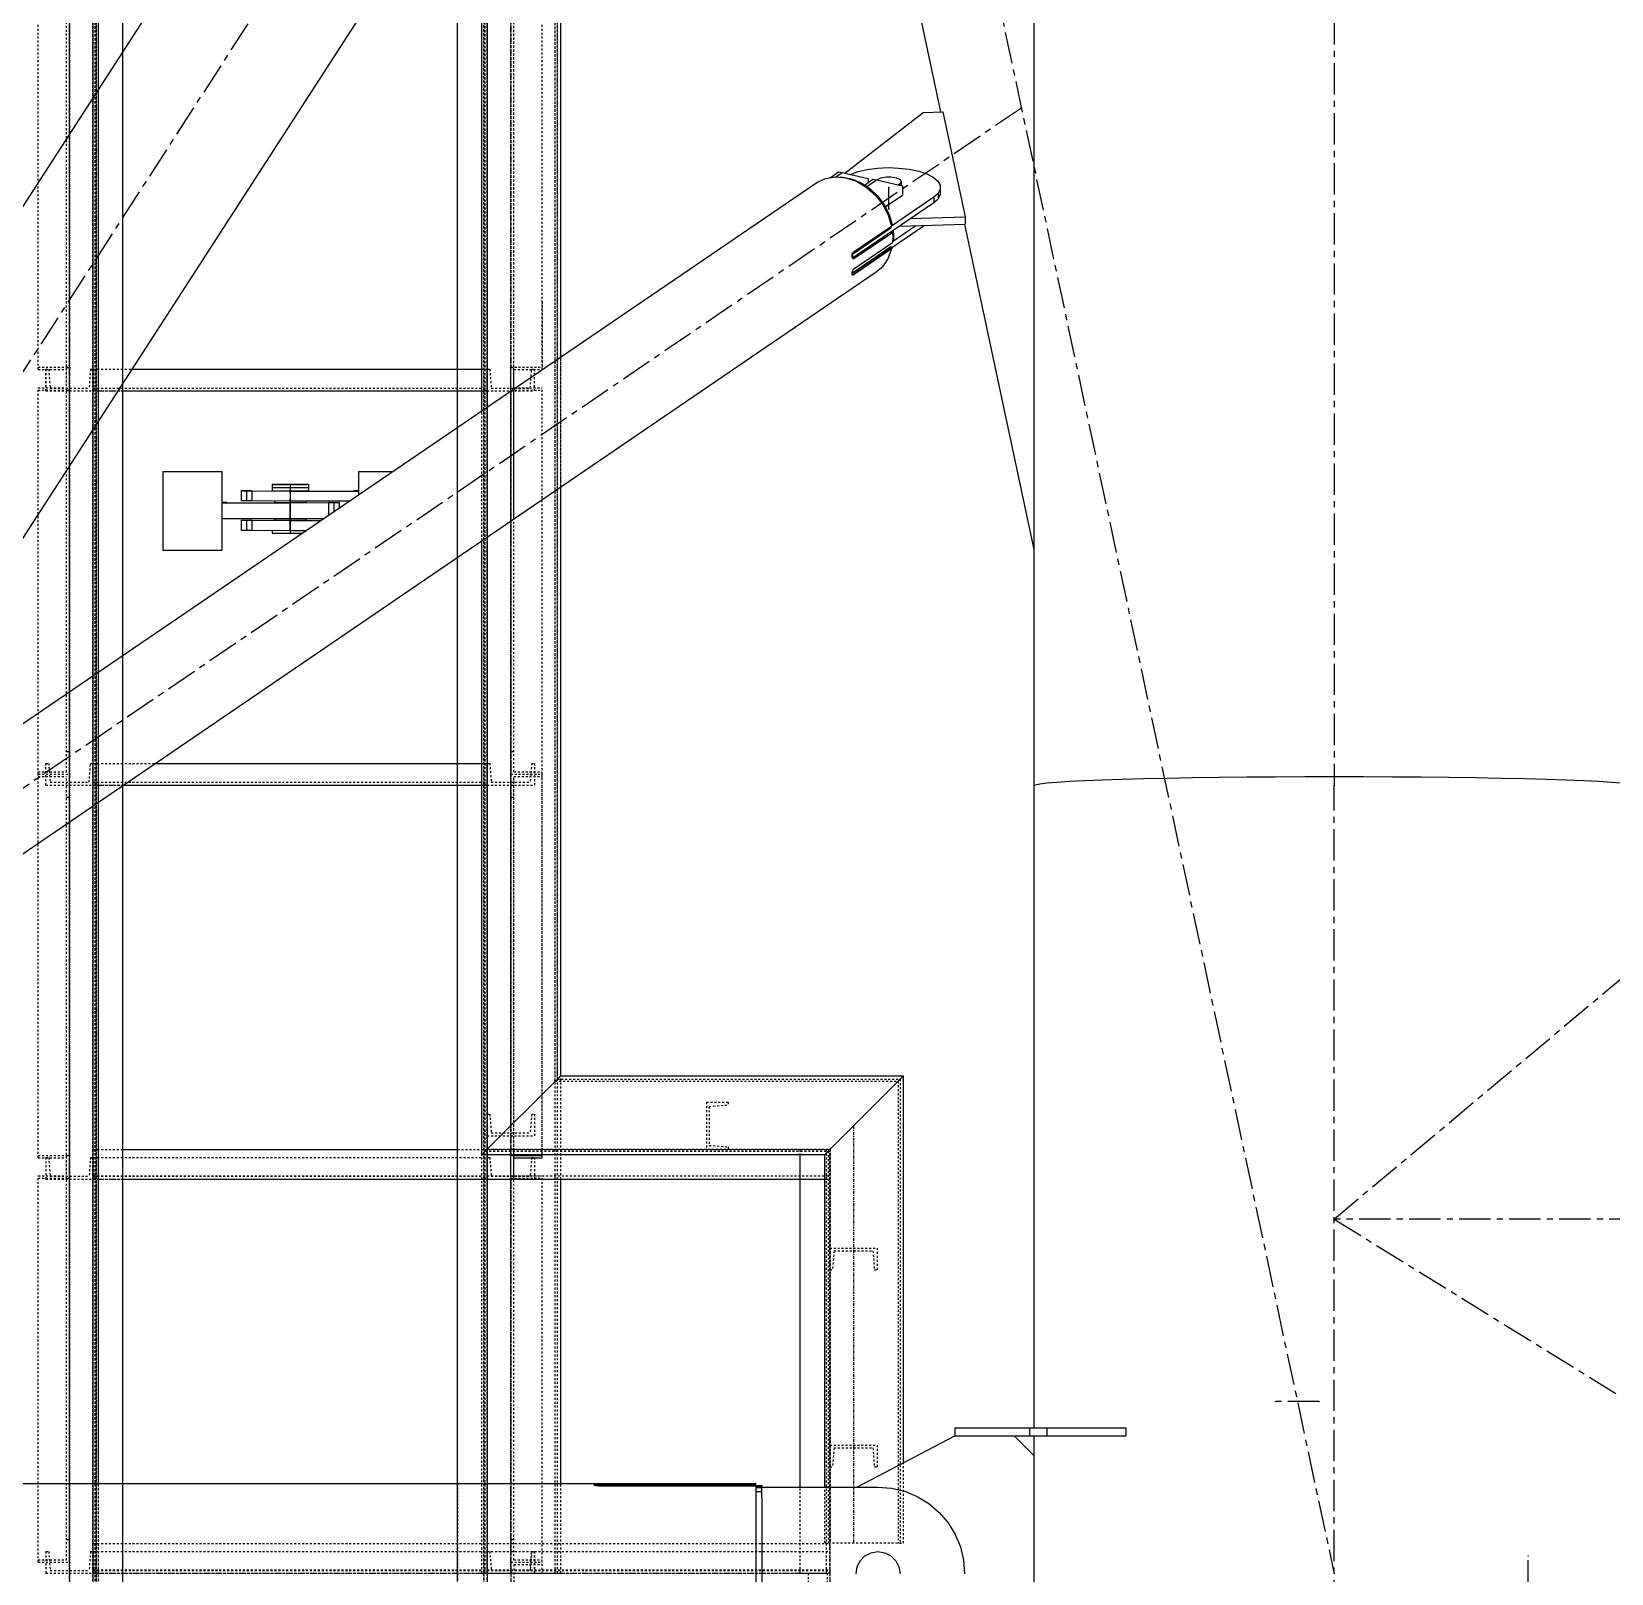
# Model space of a CAD drawing. Header units: millimetres. Extents: x 5143 to 30813, y 232 to 21408.
# Drawn here: x 23099.3 to 23500.4, y 10820.3 to 11211.6 of the extents above; entities that cross this region are included whole.
import ezdxf

# ---------------------------------------------------------------- set-up
doc = ezdxf.new("R2010")
doc.units = ezdxf.units.MM
doc.header["$LTSCALE"] = 0.25
for name, pattern in [('CENTER', [50.8, 31.75, -6.35, 6.35, -6.35]), ('XKITLINE00', [0]), ('XKITLINE02', [4, 2, -2]), ('XKITLINE03', [6, 3, -1, 1, -1])]:
    doc.linetypes.add(name, pattern=pattern)

msp = doc.modelspace()

# ---------------------------------------------------------------- linework, layer by layer
at = {"color": 8, "linetype": 'CENTER'}
for p, q in [((23430, 12689.51), (23430, 11020.27)), ((23430, 11640.27), (22900, 10820.27)), ((23256.41, 11633.65), (23430, 10820.27)), ((23430, 10910.27), (24264.56, 11609.09)), ((23350.61, 11192.24), (22916.23, 10896.35)), ((23316.99, 11166.56), (23316.99, 11172.1)), ((23165, 11085.14), (23165, 11095.14)), ((23430, 10620.27), (23430, 11020.27)), ((24815.89, 10910.27), (23430, 10910.27)), ((23430, 10910.27), (23720.98, 10730.27)), ((23426.15, 10863.95), (23415.2, 10863.95)), ((23479.27, 10815.77), (23479.27, 10824.77))]:
    msp.add_line(p, q, dxfattribs=at)
at = {"color": 1, "linetype": 'XKITLINE03'}
for p, q in [((23109, 11600.44), (23109, 10060.36)), ((23115, 10058.83), (23115, 11600.44)), ((23214.98, 11600.44), (23214.99, 10058.83)), ((23220.98, 10820.42), (23220.98, 11600.44)), ((23109, 10409.49), (23109, 11231.06)), ((23115, 10409.49), (23115, 11231.06)), ((23214.99, 11231.06), (23214.99, 10409.49)), ((23109.01, 11126.43), (23109.01, 11223.17)), ((23109.01, 11126.43), (23109.01, 11223.17)), ((23220.98, 11223.17), (23220.99, 11126.43)), ((23220.98, 11223.17), (23220.98, 11126.43)), ((23109.01, 11023.17), (23109.01, 11120.62)), ((23109.01, 11023.17), (23109.01, 11120.62)), ((23115, 11120.42), (23214.98, 11120.42)), ((23115, 11120.42), (23214.98, 11120.42)), ((23115, 11120.42), (23115, 11120.42)), ((23115, 11120.42), (23115, 11120.42)), ((23214.98, 11120.42), (23214.98, 11120.42)), ((23214.98, 11120.42), (23214.98, 11120.42)), ((23220.98, 11120.62), (23220.98, 11023.17)), ((23220.99, 11120.62), (23220.99, 11023.17)), ((23109.01, 10926.43), (23109.01, 11023.17)), ((23109.01, 10926.43), (23109.01, 11023.17)), ((23220.98, 11023.17), (23220.98, 10926.43)), ((23220.98, 11023.17), (23220.98, 10926.43)), ((23115, 11020.42), (23214.98, 11020.42)), ((23115, 11020.42), (23214.98, 11020.42)), ((23115, 11020.42), (23115, 11020.42)), ((23115, 11020.42), (23115, 11020.42)), ((23214.98, 11020.42), (23214.98, 11020.42)), ((23214.98, 11020.42), (23214.98, 11020.42)), ((23307.99, 10933.92), (23307.98, 10828.06)), ((23214.98, 10931.42), (23214.98, 10931.42)), ((23270.68, 10927.92), (23270.68, 10927.92)), ((23301.98, 10927.92), (23301.98, 10820.42)), ((23109.01, 10823.17), (23109.01, 10920.62)), ((23109.01, 10823.17), (23109.01, 10920.62)), ((23220.98, 10920.62), (23220.98, 10823.17)), ((23115, 10920.42), (23214.98, 10920.42)), ((23115, 10920.42), (23301.98, 10920.42)), ((23115, 10920.42), (23115, 10920.42)), ((23115, 10920.42), (23115, 10920.42)), ((23214.98, 10920.42), (23214.98, 10920.42)), ((23301.98, 10902.92), (23301.98, 10902.92)), ((23301.98, 10852.92), (23301.98, 10852.92)), ((23115, 10820.42), (23301.98, 10820.42)), ((23115, 10820.42), (23301.98, 10820.42)), ((23115, 10820.42), (23115, 10820.42)), ((23115, 10820.42), (23115, 10820.42)), ((23214.98, 10820.42), (23214.98, 10820.42)), ((23214.98, 10820.42), (23214.98, 10820.42)), ((23220.98, 10823.17), (23220.98, 10726.43)), ((23301.98, 10820.42), (23301.98, 10720.42))]:
    msp.add_line(p, q, dxfattribs=at)
at = {"color": 3, "linetype": 'XKITLINE02'}
for p, q in [((23114.92, 10060.36), (23114.92, 11600.44)), ((23115, 10058.83), (23115, 11600.44)), ((23115.45, 10060.36), (23115.45, 11600.44)), ((23115.85, 10058.83), (23115.85, 11600.44)), ((23116.3, 10060.36), (23116.3, 11600.44)), ((23122.5, 10058.83), (23122.5, 11600.44)), ((23207.49, 10058.83), (23207.48, 11600.44)), ((23213.68, 10820.42), (23213.68, 11600.44)), ((23214.14, 10058.83), (23214.13, 11600.44)), ((23214.53, 10820.42), (23214.53, 11600.44)), ((23214.99, 10058.83), (23214.98, 11600.44)), ((23215.07, 10820.42), (23215.07, 11600.44)), ((23232.3, 10820.42), (23232.3, 11600.44)), ((23232.83, 10820.42), (23232.83, 11600.44)), ((23233.68, 10820.42), (23233.68, 11600.44)), ((23114.92, 10409.49), (23114.92, 11231.06)), ((23115, 10409.49), (23115, 11231.06)), ((23115.45, 10409.49), (23115.45, 11231.06)), ((23115.85, 10409.49), (23115.85, 11231.06)), ((23116.3, 10443.53), (23116.3, 11231.06)), ((23122.5, 10433.94), (23122.5, 11231.06)), ((23207.49, 10797.42), (23207.49, 11231.06)), ((23214.14, 11231.06), (23214.14, 10409.49)), ((23214.53, 10927.47), (23214.53, 11231.06)), ((23214.99, 11231.06), (23214.99, 10409.49)), ((23214.99, 10926.62), (23214.99, 11231.06)), ((23215.07, 10928), (23215.07, 11231.06)), ((23232.3, 10945.24), (23232.3, 11231.06)), ((23232.83, 10945.77), (23232.83, 11231.06)), ((23101.01, 11125.85), (23101.01, 11223.17)), ((23101.01, 11125.85), (23101.01, 11223.17)), ((23108.21, 11120.61), (23108.21, 11222.59)), ((23108.21, 11120.61), (23108.21, 11222.59)), ((23109.01, 11120.61), (23109.01, 11223.17)), ((23109.01, 11120.61), (23109.01, 11223.17)), ((23220.99, 11120.61), (23220.98, 11223.17)), ((23220.98, 11120.61), (23220.98, 11223.17)), ((23221.78, 11120.61), (23221.78, 11222.59)), ((23221.78, 11123.52), (23221.78, 11222.59)), ((23228.99, 11125.85), (23228.99, 11223.17)), ((23228.99, 11125.85), (23228.99, 11223.17)), ((23122.5, 11122.46), (23122.5, 11206.61)), ((23116.3, 11112.87), (23116.3, 11197.02)), ((23228.99, 11143.06), (23228.99, 11125.85)), ((23221.78, 11120.61), (23221.78, 11139.95)), ((23101.01, 11126.43), (23109.01, 11126.43)), ((23101.01, 11126.43), (23109.01, 11126.43)), ((23101.01, 11125.85), (23108.21, 11125.85)), ((23101.01, 11125.85), (23108.21, 11125.85)), ((23103, 11125.92), (23103.68, 11125.92)), ((23103, 11125.92), (23103, 11120.42)), ((23103, 11125.92), (23103, 11120.42)), ((23103, 11125.92), (23103.68, 11125.92)), ((23103, 11125.92), (23103, 11120.42)), ((23103, 11120.42), (23103, 11125.92)), ((23103.68, 11125.92), (23104.07, 11121.12)), ((23103.68, 11125.92), (23104.07, 11121.12)), ((23103.68, 11125.92), (23104.07, 11121.12)), ((23103.68, 11125.92), (23104.07, 11121.12)), ((23108.21, 11023.75), (23108.21, 11126.42)), ((23108.21, 11126.42), (23109.01, 11126.42)), ((23108.21, 11023.75), (23108.21, 11126.42)), ((23108.21, 11126.42), (23109.01, 11126.42)), ((23109.01, 11023.17), (23109.01, 11126.42)), ((23109.01, 11023.17), (23109.01, 11126.42)), ((23114.32, 11125.92), (23113.94, 11121.12)), ((23114.32, 11125.92), (23113.94, 11121.12)), ((23114.32, 11125.92), (23113.94, 11121.12)), ((23114.32, 11125.92), (23113.94, 11121.12)), ((23114.32, 11125.92), (23115, 11125.92)), ((23114.32, 11125.92), (23115, 11125.92)), ((23115, 11120.42), (23115, 11125.92)), ((23115, 11125.92), (23214.98, 11125.92)), ((23115, 11120.42), (23115, 11125.92)), ((23115, 11125.92), (23124.74, 11125.92)), ((23115, 11125.92), (23115, 11120.42)), ((23115, 11125.92), (23115, 11120.42)), ((23115, 11125.92), (23115, 11120.42)), ((23115, 11125.92), (23115, 11120.42)), ((23207.49, 11125.92), (23214.98, 11125.92)), ((23214.98, 11120.42), (23214.98, 11125.92)), ((23214.98, 11120.42), (23214.98, 11125.92)), ((23214.98, 11125.92), (23214.98, 11120.42)), ((23214.98, 11125.92), (23215.66, 11125.92)), ((23214.98, 11125.92), (23214.98, 11120.42)), ((23214.98, 11125.92), (23214.98, 11120.42)), ((23214.98, 11125.92), (23215.66, 11125.92)), ((23214.98, 11125.92), (23214.98, 11120.42)), ((23215.66, 11125.92), (23216.05, 11121.12)), ((23215.66, 11125.92), (23216.05, 11121.12)), ((23215.66, 11125.92), (23216.05, 11121.12)), ((23215.66, 11125.92), (23216.05, 11121.12)), ((23220.99, 11126.43), (23228.99, 11126.43)), ((23220.98, 11126.43), (23228.99, 11126.43)), ((23220.98, 11087.74), (23220.98, 11126.42)), ((23220.98, 11126.42), (23221.78, 11126.42)), ((23220.99, 11023.17), (23220.99, 11126.42)), ((23220.99, 11126.42), (23221.78, 11126.42)), ((23221.78, 11120.99), (23221.78, 11126.42)), ((23221.78, 11088.28), (23221.78, 11126.42)), ((23221.78, 11125.85), (23228.99, 11125.85)), ((23221.78, 11125.85), (23228.99, 11125.85)), ((23225.92, 11121.12), (23226.3, 11125.92)), ((23225.92, 11121.12), (23226.3, 11125.92)), ((23225.92, 11121.12), (23226.3, 11125.92)), ((23225.92, 11121.12), (23226.3, 11125.92)), ((23226.3, 11125.92), (23226.98, 11125.92)), ((23226.3, 11125.92), (23226.98, 11125.92)), ((23226.98, 11120.42), (23226.98, 11125.92)), ((23226.98, 11120.42), (23226.98, 11125.92)), ((23226.98, 11120.42), (23226.98, 11125.92)), ((23226.98, 11120.42), (23226.98, 11125.92)), ((23233.68, 11096.08), (23233.68, 11129.1)), ((23101.01, 11023.17), (23101.01, 11121.2)), ((23101.01, 11121.2), (23108.21, 11121.2)), ((23101.01, 11023.17), (23101.01, 11121.2)), ((23101.01, 11121.2), (23108.21, 11121.2)), ((23104.07, 11121.12), (23113.94, 11121.12)), ((23104.07, 11121.12), (23113.94, 11121.12)), ((23115, 11121.12), (23214.98, 11121.12)), ((23115, 11121.12), (23214.98, 11121.12)), ((23216.05, 11121.12), (23225.92, 11121.12)), ((23216.05, 11121.12), (23225.92, 11121.12)), ((23221.78, 11121.2), (23228.99, 11121.2)), ((23221.78, 11121.2), (23228.99, 11121.2)), ((23228.99, 11093.19), (23228.99, 11121.2)), ((23228.99, 11093.19), (23228.99, 11121.2)), ((23101.01, 11120.62), (23109.01, 11120.62)), ((23101.01, 11120.62), (23109.01, 11120.62)), ((23103, 11120.42), (23115, 11120.42)), ((23103, 11120.42), (23115, 11120.42)), ((23108.21, 11120.61), (23109.01, 11120.61)), ((23108.21, 11120.61), (23109.01, 11120.61)), ((23115, 11120.42), (23214.98, 11120.42)), ((23115, 11120.42), (23122.5, 11120.42)), ((23207.49, 11120.42), (23214.98, 11120.42)), ((23214.98, 11120.42), (23226.98, 11120.42)), ((23214.98, 11120.42), (23226.98, 11120.42)), ((23220.98, 11120.62), (23228.99, 11120.62)), ((23220.99, 11120.62), (23228.99, 11120.62)), ((23220.99, 11120.61), (23221.78, 11120.61)), ((23220.98, 11120.61), (23221.78, 11120.61)), ((23220.98, 11023.17), (23220.98, 11120.45)), ((23221.78, 11023.75), (23221.78, 11120.99)), ((23213.68, 11082.46), (23213.68, 11115.48)), ((23207.49, 11078.23), (23207.49, 11111.25)), ((23228.99, 11023.17), (23228.99, 11093.19)), ((23228.99, 11023.17), (23228.99, 11093.19)), ((23220.99, 11087.74), (23220.99, 11023.17)), ((23221.78, 11023.75), (23221.78, 11088.28)), ((23122.5, 11020.35), (23122.5, 11053.37)), ((23116.3, 11016.12), (23116.3, 11049.14)), ((23108.21, 11028.97), (23109.01, 11028.97)), ((23108.21, 11028.97), (23109.01, 11028.97)), ((23220.98, 11028.97), (23221.78, 11028.97)), ((23220.99, 11028.97), (23221.78, 11028.97)), ((23103, 11025.92), (23103.68, 11025.92)), ((23103, 11020.42), (23103, 11025.92)), ((23103, 11020.42), (23103, 11025.92)), ((23103, 11025.92), (23103.68, 11025.92)), ((23103, 11020.42), (23103, 11025.92)), ((23103, 11020.42), (23103, 11025.92)), ((23103.68, 11025.92), (23104.07, 11021.12)), ((23103.68, 11025.92), (23104.07, 11021.12)), ((23103.68, 11025.92), (23104.07, 11021.12)), ((23103.68, 11025.92), (23104.07, 11021.12)), ((23113.94, 11021.12), (23114.32, 11025.92)), ((23113.94, 11021.12), (23114.32, 11025.92)), ((23113.94, 11021.12), (23114.32, 11025.92)), ((23113.94, 11021.12), (23114.32, 11025.92)), ((23114.32, 11025.92), (23115, 11025.92)), ((23114.32, 11025.92), (23115, 11025.92)), ((23115, 11020.42), (23115, 11025.92)), ((23115, 11025.92), (23214.98, 11025.92)), ((23115, 11020.42), (23115, 11025.92)), ((23115, 11025.92), (23130.69, 11025.92)), ((23115, 11020.42), (23115, 11025.92)), ((23115, 11020.42), (23115, 11025.92)), ((23115, 11020.42), (23115, 11025.92)), ((23115, 11020.42), (23115, 11025.92)), ((23207.49, 11025.92), (23214.98, 11025.92)), ((23214.98, 11020.42), (23214.98, 11025.92)), ((23214.98, 11020.42), (23214.98, 11025.92)), ((23214.98, 11025.92), (23214.98, 11020.42)), ((23214.98, 11025.92), (23215.66, 11025.92)), ((23214.98, 11025.92), (23214.98, 11020.42)), ((23214.98, 11025.92), (23214.98, 11020.42)), ((23214.98, 11025.92), (23215.66, 11025.92)), ((23214.98, 11025.92), (23214.98, 11020.42)), ((23215.66, 11025.92), (23216.05, 11021.12)), ((23215.66, 11025.92), (23216.05, 11021.12)), ((23215.66, 11025.92), (23216.05, 11021.12)), ((23215.66, 11025.92), (23216.05, 11021.12)), ((23226.3, 11025.92), (23225.92, 11021.12)), ((23226.3, 11025.92), (23225.92, 11021.12)), ((23226.3, 11025.92), (23225.92, 11021.12)), ((23226.3, 11025.92), (23225.92, 11021.12)), ((23226.3, 11025.92), (23226.98, 11025.92)), ((23226.3, 11025.92), (23226.98, 11025.92)), ((23226.98, 11025.92), (23226.98, 11020.42)), ((23226.98, 11025.92), (23226.98, 11020.42)), ((23226.98, 11025.92), (23226.98, 11020.42)), ((23226.98, 11025.92), (23226.98, 11020.42)), ((23101.01, 11023.75), (23108.21, 11023.75)), ((23101.01, 11023.75), (23108.21, 11023.75)), ((23101.01, 10925.85), (23101.01, 11023.17)), ((23101.01, 11023.17), (23109.01, 11023.17)), ((23101.01, 10925.85), (23101.01, 11023.17)), ((23101.01, 11023.17), (23109.01, 11023.17)), ((23101.01, 11023.17), (23109.01, 11023.17)), ((23101.01, 11023.17), (23109.01, 11023.17)), ((23101.01, 11022.59), (23108.21, 11022.59)), ((23101.01, 11022.59), (23108.21, 11022.59)), ((23104.07, 11021.12), (23113.94, 11021.12)), ((23104.07, 11021.12), (23113.94, 11021.12)), ((23108.21, 10920.61), (23108.21, 11022.59)), ((23108.21, 10920.61), (23108.21, 11022.59)), ((23109.01, 10920.61), (23109.01, 11023.17)), ((23109.01, 10920.61), (23109.01, 11023.17)), ((23115, 11021.12), (23214.98, 11021.12)), ((23115, 11021.12), (23214.98, 11021.12)), ((23216.05, 11021.12), (23225.92, 11021.12)), ((23216.05, 11021.12), (23225.92, 11021.12)), ((23220.98, 10920.61), (23220.98, 11023.17)), ((23220.98, 11023.17), (23228.99, 11023.17)), ((23220.98, 10933.92), (23220.98, 11023.17)), ((23220.98, 11023.17), (23228.99, 11023.17)), ((23220.98, 11023.17), (23228.99, 11023.17)), ((23220.99, 11023.17), (23228.99, 11023.17)), ((23221.78, 11023.75), (23228.99, 11023.75)), ((23221.78, 11023.75), (23228.99, 11023.75)), ((23221.78, 10920.61), (23221.78, 11022.59)), ((23221.78, 11022.59), (23228.99, 11022.59)), ((23221.78, 10925.85), (23221.78, 11022.59)), ((23221.78, 11022.59), (23228.99, 11022.59)), ((23228.99, 10925.85), (23228.99, 11023.17)), ((23228.99, 10926.62), (23228.99, 11023.17)), ((23103, 11020.42), (23115, 11020.42)), ((23103, 11020.42), (23115, 11020.42)), ((23108.21, 11017.35), (23109.01, 11017.35)), ((23108.21, 11017.35), (23109.01, 11017.35)), ((23115, 11020.42), (23214.98, 11020.42)), ((23115, 11020.42), (23122.61, 11020.42)), ((23207.49, 11020.42), (23214.98, 11020.42)), ((23214.98, 11020.42), (23226.98, 11020.42)), ((23214.98, 11020.42), (23226.98, 11020.42)), ((23220.98, 11017.35), (23221.78, 11017.35)), ((23220.98, 11017.35), (23221.78, 11017.35)), ((23232.3, 10945.24), (23319.31, 10945.24)), ((23232.83, 10945.77), (23319.84, 10945.77)), ((23319.31, 10945.24), (23319.3, 10828.06)), ((23319.84, 10945.77), (23319.83, 10828.06)), ((23228.99, 10926.62), (23228.99, 10941.92)), ((23214.98, 10936.92), (23214.98, 10931.42)), ((23214.98, 10936.92), (23215.66, 10936.92)), ((23214.98, 10936.92), (23214.98, 10931.42)), ((23215.66, 10936.92), (23216.05, 10932.12)), ((23215.66, 10936.92), (23216.05, 10932.12)), ((23226.3, 10936.92), (23225.92, 10932.12)), ((23226.3, 10936.92), (23225.92, 10932.12)), ((23226.3, 10936.92), (23226.98, 10936.92)), ((23226.98, 10936.92), (23226.98, 10931.42)), ((23226.98, 10936.92), (23226.98, 10931.42)), ((23270.68, 10939.92), (23276.18, 10939.92)), ((23270.68, 10939.92), (23270.68, 10927.92)), ((23270.68, 10939.92), (23270.68, 10927.92)), ((23271.38, 10938.86), (23276.18, 10939.24)), ((23271.38, 10938.86), (23271.38, 10928.98)), ((23271.38, 10938.86), (23271.38, 10928.98)), ((23276.18, 10939.92), (23276.18, 10939.24)), ((23276.18, 10939.92), (23276.18, 10939.24)), ((23220.98, 10926.43), (23220.98, 10933.92)), ((23221.78, 10925.85), (23221.78, 10934.72)), ((23214.98, 10931.42), (23226.98, 10931.42)), ((23216.05, 10932.12), (23225.92, 10932.12)), ((23271.38, 10928.98), (23276.18, 10928.6)), ((23276.18, 10928.6), (23276.18, 10927.92)), ((23276.18, 10928.6), (23276.18, 10927.92)), ((23101.01, 10926.43), (23109.01, 10926.43)), ((23101.01, 10926.43), (23109.01, 10926.43)), ((23101.01, 10925.85), (23108.21, 10925.85)), ((23101.01, 10925.85), (23108.21, 10925.85)), ((23103, 10925.92), (23103.68, 10925.92)), ((23103, 10925.92), (23103, 10920.42)), ((23103, 10925.92), (23103, 10920.42)), ((23103, 10925.92), (23103.68, 10925.92)), ((23103, 10925.92), (23103, 10920.42)), ((23103, 10925.92), (23103, 10920.42)), ((23103.68, 10925.92), (23104.07, 10921.12)), ((23103.68, 10925.92), (23104.07, 10921.12)), ((23103.68, 10925.92), (23104.07, 10921.12)), ((23103.68, 10925.92), (23104.07, 10921.12)), ((23108.21, 10823.75), (23108.21, 10926.42)), ((23108.21, 10926.42), (23109.01, 10926.42)), ((23108.21, 10823.75), (23108.21, 10926.42)), ((23108.21, 10926.42), (23109.01, 10926.42)), ((23109.01, 10823.17), (23109.01, 10926.42)), ((23109.01, 10823.17), (23109.01, 10926.42)), ((23114.32, 10925.92), (23113.94, 10921.12)), ((23114.32, 10925.92), (23113.94, 10921.12)), ((23114.32, 10925.92), (23113.94, 10921.12)), ((23114.32, 10925.92), (23113.94, 10921.12)), ((23114.32, 10925.92), (23115, 10925.92)), ((23114.32, 10925.92), (23115, 10925.92)), ((23115, 10920.42), (23115, 10927.92)), ((23115, 10927.92), (23122.5, 10927.92)), ((23115, 10920.42), (23115, 10925.92)), ((23115, 10925.92), (23214.98, 10925.92)), ((23115, 10925.92), (23115, 10920.42)), ((23115, 10925.92), (23115, 10920.42)), ((23115, 10925.92), (23115, 10920.42)), ((23115, 10925.92), (23115, 10920.42)), ((23207.49, 10927.92), (23301.98, 10927.92)), ((23214.53, 10927.47), (23301.54, 10927.47)), ((23214.98, 10920.42), (23214.98, 10925.92)), ((23214.98, 10925.92), (23214.98, 10920.42)), ((23214.98, 10925.92), (23215.66, 10925.92)), ((23214.98, 10925.92), (23214.98, 10920.42)), ((23215.07, 10928), (23302.07, 10928)), ((23215.66, 10925.92), (23216.05, 10921.12)), ((23215.66, 10925.92), (23216.05, 10921.12)), ((23220.98, 10926.43), (23228.99, 10926.43)), ((23220.98, 10823.17), (23220.98, 10926.42)), ((23220.98, 10926.42), (23221.78, 10926.42)), ((23221.78, 10823.75), (23221.78, 10926.42)), ((23221.78, 10925.85), (23228.99, 10925.85)), ((23226.3, 10925.92), (23225.92, 10921.12)), ((23226.3, 10925.92), (23225.92, 10921.12)), ((23226.3, 10925.92), (23226.98, 10925.92)), ((23226.98, 10925.92), (23226.98, 10920.42)), ((23226.98, 10925.92), (23226.98, 10920.42)), ((23270.68, 10927.92), (23276.18, 10927.92)), ((23294.48, 10927.92), (23301.98, 10927.92)), ((23294.48, 10820.42), (23294.48, 10927.92)), ((23301.13, 10820.42), (23301.13, 10927.92)), ((23301.54, 10927.47), (23301.53, 10828.07)), ((23301.98, 10920.42), (23301.98, 10927.92)), ((23301.98, 10820.42), (23301.98, 10927.92)), ((23302.07, 10928), (23302.07, 10828.07)), ((23101.01, 10823.17), (23101.01, 10921.2)), ((23101.01, 10921.2), (23108.21, 10921.2)), ((23101.01, 10823.17), (23101.01, 10921.2)), ((23101.01, 10921.2), (23108.21, 10921.2)), ((23101.01, 10920.62), (23109.01, 10920.62)), ((23101.01, 10920.62), (23109.01, 10920.62)), ((23104.07, 10921.12), (23113.94, 10921.12)), ((23104.07, 10921.12), (23113.94, 10921.12)), ((23108.21, 10920.61), (23109.01, 10920.61)), ((23108.21, 10920.61), (23109.01, 10920.61)), ((23115, 10921.27), (23301.98, 10921.27)), ((23115, 10921.12), (23214.98, 10921.12)), ((23216.05, 10921.12), (23225.92, 10921.12)), ((23220.98, 10920.62), (23228.99, 10920.62)), ((23220.98, 10920.61), (23221.78, 10920.61)), ((23221.78, 10921.2), (23228.99, 10921.2)), ((23228.99, 10823.17), (23228.99, 10921.2)), ((23103, 10920.42), (23115, 10920.42)), ((23103, 10920.42), (23115, 10920.42)), ((23115, 10920.42), (23214.98, 10920.42)), ((23115, 10920.42), (23122.5, 10920.42)), ((23207.49, 10920.42), (23214.99, 10920.42)), ((23214.98, 10920.42), (23226.98, 10920.42)), ((23220.98, 10920.42), (23220.98, 10823.17)), ((23300.69, 10920.42), (23301.98, 10920.42)), ((23301.98, 10902.92), (23301.98, 10897.42)), ((23301.98, 10902.92), (23313.98, 10902.92)), ((23301.98, 10902.92), (23301.98, 10897.42)), ((23303.05, 10902.22), (23302.66, 10897.42)), ((23303.05, 10902.22), (23302.66, 10897.42)), ((23303.05, 10902.22), (23312.92, 10902.22)), ((23312.92, 10902.22), (23313.3, 10897.42)), ((23312.92, 10902.22), (23313.3, 10897.42)), ((23313.98, 10902.92), (23313.98, 10897.42)), ((23313.98, 10902.92), (23313.98, 10897.42)), ((23301.98, 10897.42), (23302.66, 10897.42)), ((23313.3, 10897.42), (23313.98, 10897.42)), ((23301.98, 10852.92), (23301.98, 10847.42)), ((23301.98, 10852.92), (23313.98, 10852.92)), ((23301.98, 10852.92), (23301.98, 10847.42)), ((23313.98, 10852.92), (23313.98, 10847.42)), ((23313.98, 10852.92), (23313.98, 10847.42)), ((23303.05, 10852.22), (23302.66, 10847.42)), ((23303.05, 10852.22), (23302.66, 10847.42)), ((23303.05, 10852.22), (23312.92, 10852.22)), ((23312.92, 10852.22), (23313.3, 10847.42)), ((23312.92, 10852.22), (23313.3, 10847.42)), ((23320.68, 10828.06), (23320.69, 10848.45)), ((23301.98, 10847.42), (23302.66, 10847.42)), ((23313.3, 10847.42), (23313.98, 10847.42)), ((23116.3, 10797.42), (23116.3, 10843.12)), ((23122.5, 10797.42), (23122.5, 10843.12)), ((23207.49, 10843.12), (23207.49, 10797.42)), ((23233.68, 10820.42), (23233.68, 10843.12)), ((23294.48, 10820.42), (23294.48, 10842.27)), ((23300.68, 10828.07), (23300.68, 10842.27)), ((23108.21, 10828.97), (23109.01, 10828.97)), ((23108.21, 10828.97), (23109.01, 10828.97)), ((23220.98, 10828.97), (23221.78, 10828.97)), ((23103, 10825.92), (23103.68, 10825.92)), ((23103, 10825.92), (23103, 10820.42)), ((23103, 10825.92), (23103, 10820.42)), ((23103, 10825.92), (23103.68, 10825.92)), ((23103, 10825.92), (23103, 10820.42)), ((23103, 10825.92), (23103, 10820.42)), ((23103.68, 10825.92), (23104.07, 10821.12)), ((23103.68, 10825.92), (23104.07, 10821.12)), ((23103.68, 10825.92), (23104.07, 10821.12)), ((23103.68, 10825.92), (23104.07, 10821.12)), ((23114.32, 10825.92), (23113.94, 10821.12)), ((23114.32, 10825.92), (23113.94, 10821.12)), ((23114.32, 10825.92), (23113.94, 10821.12)), ((23114.32, 10825.92), (23113.94, 10821.12)), ((23114.32, 10825.92), (23115, 10825.92)), ((23114.32, 10825.92), (23115, 10825.92)), ((23115, 10820.42), (23115, 10827.92)), ((23115, 10827.92), (23301.98, 10827.92)), ((23115, 10820.42), (23115, 10825.92)), ((23115, 10825.92), (23301.98, 10825.92)), ((23115, 10825.92), (23115, 10820.42)), ((23115, 10825.92), (23115, 10820.42)), ((23115, 10825.92), (23115, 10820.42)), ((23115, 10825.92), (23115, 10820.42)), ((23214.98, 10825.92), (23214.98, 10820.42)), ((23214.98, 10825.92), (23215.66, 10825.92)), ((23214.98, 10825.92), (23214.98, 10820.42)), ((23214.98, 10820.42), (23214.98, 10825.92)), ((23214.98, 10825.92), (23215.66, 10825.92)), ((23214.98, 10825.92), (23214.98, 10820.42)), ((23215.66, 10825.92), (23216.05, 10821.12)), ((23215.66, 10825.92), (23216.05, 10821.12)), ((23215.66, 10825.92), (23216.05, 10821.12)), ((23215.66, 10825.92), (23216.05, 10821.12)), ((23226.3, 10825.92), (23225.92, 10821.12)), ((23226.3, 10825.92), (23225.92, 10821.12)), ((23225.92, 10821.12), (23226.3, 10825.92)), ((23226.3, 10825.92), (23225.92, 10821.12)), ((23226.3, 10825.92), (23226.98, 10825.92)), ((23226.3, 10825.92), (23226.98, 10825.92)), ((23226.98, 10825.92), (23226.98, 10820.42)), ((23226.98, 10825.92), (23226.98, 10820.42)), ((23226.98, 10820.42), (23226.98, 10825.92)), ((23226.98, 10825.92), (23226.98, 10820.42)), ((23300.68, 10828.07), (23320.68, 10828.06)), ((23301.98, 10820.42), (23301.98, 10827.92)), ((23301.98, 10820.42), (23301.98, 10825.92)), ((23101.01, 10823.75), (23108.21, 10823.75)), ((23101.01, 10823.75), (23108.21, 10823.75)), ((23101.01, 10823.17), (23109.01, 10823.17)), ((23101.01, 10823.17), (23109.01, 10823.17)), ((23103, 10820.42), (23115, 10820.42)), ((23103, 10820.42), (23115, 10820.42)), ((23104.07, 10821.12), (23113.94, 10821.12)), ((23104.07, 10821.12), (23113.94, 10821.12)), ((23115, 10821.27), (23301.98, 10821.27)), ((23115, 10821.12), (23301.98, 10821.12)), ((23115, 10820.42), (23301.98, 10820.42)), ((23115, 10820.42), (23301.98, 10820.42)), ((23213.68, 10820.42), (23233.68, 10820.42)), ((23214.98, 10820.42), (23226.98, 10820.42)), ((23214.98, 10820.42), (23226.98, 10820.42)), ((23216.05, 10821.12), (23225.92, 10821.12)), ((23216.05, 10821.12), (23225.92, 10821.12)), ((23220.98, 10823.17), (23220.98, 10720.61)), ((23220.98, 10823.17), (23228.98, 10823.17)), ((23220.98, 10823.17), (23228.99, 10823.17)), ((23221.78, 10822.59), (23221.78, 10723.52)), ((23221.78, 10822.59), (23228.98, 10822.59)), ((23221.78, 10823.75), (23228.99, 10823.75)), ((23228.98, 10820.27), (23228.98, 10823.17)), ((23294.48, 10820.42), (23301.98, 10820.42)), ((23296.48, 10820.42), (23301.98, 10820.42)), ((23296.48, 10820.42), (23296.48, 10720.42)), ((23296.48, 10820.42), (23296.48, 10798.27)), ((23301.28, 10820.42), (23301.28, 10720.42)), ((23301.98, 10820.42), (23301.98, 10720.42))]:
    msp.add_line(p, q, dxfattribs=at)
at = {"color": 8, "linetype": 'XKITLINE00'}
for p, q in [((23283.31, 11455.4), (23003.23, 11022.07)), ((23353.8, 11434.67), (23353.8, 11020.27)), ((23321.66, 11430.58), (23041.58, 10997.26)), ((23323.87, 11220.42), (23330.1, 11191.23)), ((23305.8, 11175.67), (23325.68, 11191.09)), ((23325.68, 11191.09), (23330.67, 11191.24)), ((23330.67, 11191.24), (23336.35, 11164.62)), ((23042.72, 10999.02), (23298.66, 11173.36)), ((23298.66, 11173.36), (23300.92, 11174.38)), ((23300.92, 11174.38), (23303.44, 11174.77)), ((23302.07, 11174.56), (23304.22, 11176.02)), ((23303.44, 11174.77), (23306.09, 11174.52)), ((23303.52, 11174.77), (23305.09, 11175.84)), ((23304.22, 11176.02), (23305.09, 11175.84)), ((23304.54, 11174.67), (23305.39, 11174.68)), ((23305.09, 11175.84), (23311.69, 11174.32)), ((23305.39, 11174.68), (23307.76, 11174.17)), ((23306.09, 11174.52), (23308.74, 11173.64)), ((23307.09, 11175.38), (23307.14, 11175.4)), ((23307.14, 11175.4), (23309.15, 11176.11)), ((23307.76, 11174.17), (23310.08, 11173.16)), ((23308.74, 11173.64), (23311.25, 11172.17)), ((23309.15, 11176.11), (23311.5, 11176.65)), ((23310.78, 11172.69), (23312.94, 11174.16)), ((23311.37, 11172.31), (23313.82, 11173.97)), ((23311.5, 11176.65), (23314.1, 11176.98)), ((23311.69, 11174.32), (23311.69, 11173.3)), ((23312.94, 11174.16), (23313.82, 11173.97)), ((23313.82, 11173.97), (23320.42, 11172.46)), ((23314.06, 11173.97), (23314.03, 11173.92)), ((23314.06, 11173.97), (23314.28, 11174.16)), ((23314.1, 11176.98), (23316.82, 11177.1)), ((23314.28, 11174.16), (23314.59, 11174.33)), ((23314.59, 11174.33), (23314.96, 11174.48)), ((23314.96, 11174.48), (23315.4, 11174.6)), ((23315.4, 11174.6), (23315.89, 11174.69)), ((23315.89, 11174.69), (23316.41, 11174.75)), ((23316.41, 11174.75), (23316.95, 11174.77)), ((23316.82, 11177.1), (23319.54, 11177.01)), ((23316.95, 11174.77), (23317.48, 11174.75)), ((23317.48, 11174.75), (23318.01, 11174.7)), ((23318.01, 11174.7), (23318.5, 11174.62)), ((23318.5, 11174.62), (23318.95, 11174.5)), ((23318.95, 11174.5), (23319.33, 11174.36)), ((23319.33, 11174.36), (23319.65, 11174.19)), ((23319.54, 11177.01), (23322.16, 11176.7)), ((23319.65, 11174.19), (23319.88, 11174)), ((23319.88, 11174), (23320.03, 11173.8)), ((23320.05, 11173.39), (23319.91, 11173.19)), ((23320.03, 11173.8), (23320.09, 11173.6)), ((23320.09, 11173.6), (23320.05, 11173.39)), ((23320.09, 11173.6), (23320.09, 11172.86)), ((23322.16, 11176.7), (23324.55, 11176.19)), ((23324.55, 11176.19), (23326.61, 11175.5)), ((23326.61, 11175.5), (23328.25, 11174.66)), ((23328.25, 11174.66), (23329.39, 11173.71)), ((23329.39, 11173.71), (23330, 11172.69)), ((23310.08, 11173.16), (23311.36, 11172.3)), ((23311.25, 11172.17), (23313.51, 11170.18)), ((23311.33, 11172.31), (23311.37, 11172.31)), ((23311.37, 11172.31), (23311.37, 11172.29)), ((23311.37, 11172.29), (23312.25, 11171.7)), ((23312.25, 11171.7), (23314.18, 11169.83)), ((23313.51, 11170.18), (23315.4, 11167.78)), ((23314.18, 11169.83), (23315.8, 11167.65)), ((23316.04, 11167.17), (23320.42, 11170.15)), ((23317.66, 11162.34), (23328.41, 11169.66)), ((23319.16, 11172.75), (23319.39, 11172.83)), ((23319.39, 11172.83), (23319.69, 11173.01)), ((23319.69, 11173.01), (23319.91, 11173.19)), ((23319.69, 11173.01), (23319.69, 11172.62)), ((23320.05, 11172.65), (23319.98, 11172.56)), ((23320.05, 11172.65), (23319.98, 11172.56)), ((23320.09, 11172.86), (23320.05, 11172.65)), ((23320.09, 11172.86), (23320.05, 11172.65)), ((23320.09, 11172.86), (23320.09, 11172.53)), ((23320.42, 11172.46), (23320.42, 11170.15)), ((23328.41, 11169.66), (23329.5, 11170.62)), ((23328.41, 11169.66), (23328.41, 11168.27)), ((23328.41, 11168.27), (23329.5, 11169.23)), ((23330.03, 11171.65), (23329.5, 11170.62)), ((23329.5, 11170.62), (23329.5, 11169.23)), ((23330.03, 11170.26), (23329.5, 11169.23)), ((23330, 11172.69), (23330.03, 11171.65)), ((23330.03, 11171.65), (23330.03, 11170.26)), ((23307.74, 11154.19), (23328.41, 11168.27)), ((23315.4, 11167.78), (23316.82, 11165.09)), ((23315.8, 11167.65), (23317.03, 11165.24)), ((23316.81, 11165.09), (23317.03, 11165.24)), ((23317.03, 11165.24), (23317.81, 11162.7)), ((23307.74, 11155.16), (23317.51, 11161.82)), ((23307.9, 11155.64), (23317.68, 11162.29)), ((23316.82, 11165.09), (23317.68, 11162.29)), ((23317.38, 11162.09), (23317.51, 11161.82)), ((23317.51, 11156.69), (23325.96, 11162.45)), ((23317.51, 11162.18), (23317.51, 11161.82)), ((23317.6, 11162.56), (23317.81, 11162.7)), ((23317.88, 11158.33), (23323.83, 11162.38)), ((23319.56, 11162.25), (23336.35, 11162.77)), ((23322.41, 11164.18), (23336.35, 11164.62)), ((23336.18, 11162.76), (23353.8, 11080.2)), ((23336.35, 11164.62), (23336.35, 11162.77)), ((23308.08, 11154.03), (23317.86, 11160.68)), ((23308.08, 11151.44), (23317.86, 11158.1)), ((23317.41, 11160.78), (23317.86, 11160.68)), ((23317.41, 11160.78), (23317.58, 11160.74)), ((23317.58, 11160.74), (23318.07, 11161.08)), ((23317.86, 11160.68), (23317.99, 11159.36)), ((23317.99, 11159.36), (23317.86, 11158.1)), ((23317.89, 11158.36), (23318.07, 11158.49)), ((23317.9, 11161.11), (23318.07, 11161.08)), ((23317.9, 11160.27), (23318.12, 11160.42)), ((23317.96, 11159.01), (23318.12, 11159.12)), ((23318.07, 11161.08), (23318.12, 11160.42)), ((23318.12, 11159.12), (23318.07, 11158.49)), ((23318.12, 11160.42), (23318.13, 11159.77)), ((23318.13, 11159.77), (23318.12, 11159.12)), ((23307.58, 11150.13), (23317.29, 11156.74)), ((23307.61, 11155.07), (23307.58, 11154.81)), ((23307.58, 11154.81), (23307.58, 11154.55)), ((23307.58, 11154.55), (23307.63, 11154.31)), ((23307.69, 11155.31), (23307.61, 11155.07)), ((23307.63, 11154.31), (23307.71, 11154.13)), ((23307.68, 11155.29), (23307.74, 11155.16)), ((23307.68, 11154.2), (23307.74, 11154.19)), ((23307.79, 11155.49), (23307.69, 11155.31)), ((23307.71, 11154.13), (23307.82, 11154.01)), ((23307.74, 11150.45), (23317.51, 11157.11)), ((23307.74, 11155.16), (23307.74, 11154.19)), ((23307.74, 11154.1), (23308.08, 11154.03)), ((23307.9, 11155.64), (23307.79, 11155.49)), ((23307.82, 11154.01), (23307.95, 11153.98)), ((23307.9, 11149.9), (23317.68, 11156.56)), ((23307.95, 11153.98), (23308.08, 11154.03)), ((23316.82, 11154.14), (23315.4, 11152.05)), ((23317.68, 11156.56), (23316.82, 11154.14)), ((23317.18, 11156.67), (23317.68, 11156.56)), ((23317.18, 11156.67), (23317.32, 11156.64)), ((23317.51, 11157.11), (23317.29, 11156.74)), ((23317.29, 11156.74), (23317.51, 11156.69)), ((23317.32, 11156.64), (23317.43, 11156.71)), ((23317.51, 11157.11), (23317.51, 11156.69)), ((23317.78, 11156.87), (23317.67, 11156.57)), ((23014.66, 10946.89), (23313.51, 11150.46)), ((23307.63, 11150.64), (23307.58, 11150.39)), ((23307.74, 11150.45), (23307.58, 11150.19)), ((23307.58, 11150.39), (23307.58, 11150.16)), ((23307.58, 11150.16), (23307.61, 11149.99)), ((23307.61, 11149.99), (23307.69, 11149.88)), ((23307.71, 11150.89), (23307.63, 11150.64)), ((23307.63, 11149.96), (23307.9, 11149.9)), ((23307.69, 11149.88), (23307.79, 11149.87)), ((23307.82, 11151.12), (23307.71, 11150.89)), ((23307.74, 11150.95), (23307.74, 11150.45)), ((23307.79, 11149.87), (23307.9, 11149.9)), ((23307.95, 11151.31), (23307.82, 11151.12)), ((23307.95, 11151.31), (23308.08, 11151.44)), ((23313.51, 11150.46), (23315.4, 11152.05)), ((23132.63, 11100.03), (23132.63, 11080.03)), ((23132.63, 11100.03), (23147.63, 11100.03)), ((23147.63, 11100.03), (23147.63, 11080.03)), ((23182.36, 11100.03), (23182.36, 11094.14)), ((23182.36, 11100.03), (23191.01, 11100.03)), ((23152.53, 11095.13), (23152.59, 11095.14)), ((23152.53, 11095.13), (23152.53, 11092.63)), ((23152.53, 11095.13), (23152.97, 11095.12)), ((23152.59, 11095.14), (23153.14, 11095.16)), ((23152.59, 11095.14), (23152.59, 11095.13)), ((23152.97, 11095.12), (23153.88, 11095.11)), ((23153.14, 11095.16), (23154.98, 11095.19)), ((23153.14, 11095.16), (23153.14, 11095.12)), ((23153.88, 11095.11), (23153.88, 11092.61)), ((23153.88, 11095.11), (23155.24, 11095.1)), ((23154.98, 11095.19), (23154.98, 11095.1)), ((23154.98, 11095.19), (23155.18, 11095.19)), ((23155.24, 11095.1), (23155.24, 11092.6)), ((23155.24, 11095.1), (23165, 11095.04)), ((23160.4, 11096.74), (23160.4, 11095.94)), ((23160.4, 11096.74), (23160.62, 11096.73)), ((23160.4, 11096.74), (23160.62, 11096.74)), ((23160.4, 11095.94), (23160.62, 11095.93)), ((23160.4, 11095.94), (23160.4, 11095.14)), ((23160.4, 11095.94), (23160.62, 11095.93)), ((23160.4, 11095.14), (23160.62, 11095.13)), ((23160.62, 11096.74), (23161.27, 11096.75)), ((23160.62, 11096.73), (23161.27, 11096.72)), ((23160.62, 11095.93), (23161.27, 11095.92)), ((23160.62, 11095.93), (23161.27, 11095.92)), ((23160.62, 11095.13), (23161.27, 11095.12)), ((23160.85, 11095.13), (23160.85, 11095.06)), ((23161, 11095.13), (23161, 11095.06)), ((23161.27, 11096.75), (23162.29, 11096.75)), ((23161.27, 11096.72), (23162.29, 11096.72)), ((23161.27, 11095.92), (23162.29, 11095.92)), ((23161.27, 11095.92), (23162.29, 11095.92)), ((23161.27, 11095.12), (23162.29, 11095.12)), ((23162.29, 11096.75), (23163.57, 11096.76)), ((23162.29, 11096.72), (23163.57, 11096.72)), ((23162.29, 11095.92), (23163.57, 11095.92)), ((23162.29, 11095.92), (23163.57, 11095.92)), ((23162.29, 11095.12), (23163.57, 11095.12)), ((23163.57, 11096.76), (23165, 11096.76)), ((23163.57, 11096.72), (23165, 11096.71)), ((23163.57, 11095.92), (23165, 11095.91)), ((23163.57, 11095.92), (23165, 11095.91)), ((23163.57, 11095.12), (23165, 11095.11)), ((23165, 11096.76), (23165, 11096.71)), ((23165, 11096.76), (23166.42, 11096.76)), ((23165, 11096.71), (23166.42, 11096.72)), ((23165, 11096.71), (23165, 11095.91)), ((23165, 11095.91), (23166.42, 11095.92)), ((23165, 11095.91), (23166.42, 11095.92)), ((23165, 11095.91), (23165, 11095.11)), ((23165, 11095.11), (23166.42, 11095.12)), ((23165, 11095.04), (23165, 11092.54)), ((23165, 11095.04), (23182.36, 11095.04)), ((23166.42, 11096.76), (23167.7, 11096.75)), ((23166.42, 11096.72), (23167.7, 11096.72)), ((23166.42, 11095.92), (23167.7, 11095.92)), ((23166.42, 11095.92), (23167.7, 11095.92)), ((23166.42, 11095.12), (23167.7, 11095.12)), ((23167.7, 11096.75), (23168.72, 11096.75)), ((23167.7, 11096.72), (23168.72, 11096.72)), ((23167.7, 11095.92), (23168.72, 11095.92)), ((23167.7, 11095.92), (23168.72, 11095.92)), ((23167.7, 11095.12), (23168.72, 11095.12)), ((23168.72, 11096.75), (23169.37, 11096.74)), ((23168.72, 11096.72), (23169.37, 11096.73)), ((23168.72, 11095.92), (23169.37, 11095.93)), ((23168.72, 11095.92), (23169.37, 11095.93)), ((23168.72, 11095.12), (23169.37, 11095.13)), ((23169, 11095.13), (23169, 11095.04)), ((23169.15, 11095.13), (23169.15, 11095.04)), ((23169.37, 11096.73), (23169.6, 11096.74)), ((23169.37, 11096.74), (23169.6, 11096.74)), ((23169.37, 11095.93), (23169.6, 11095.94)), ((23169.37, 11095.93), (23169.6, 11095.94)), ((23169.37, 11095.13), (23169.6, 11095.14)), ((23169.6, 11096.74), (23169.6, 11095.94)), ((23169.6, 11095.94), (23169.6, 11095.14)), ((23181.08, 11095.19), (23181.97, 11095.17)), ((23181.97, 11095.17), (23182.36, 11095.17)), ((23147.63, 11092.17), (23148.02, 11092.17)), ((23147.63, 11092.04), (23165, 11092.04)), ((23148.02, 11092.17), (23148.9, 11092.19)), ((23152.53, 11092.63), (23152.97, 11092.62)), ((23152.97, 11092.62), (23153.88, 11092.61)), ((23153.88, 11092.61), (23155.24, 11092.6)), ((23155.24, 11092.6), (23165, 11092.54)), ((23160.85, 11092.14), (23161.16, 11092.13)), ((23160.85, 11092.14), (23161, 11092.14)), ((23160.85, 11092.14), (23160.85, 11092.04)), ((23161, 11092.56), (23161, 11092.04)), ((23161.16, 11092.13), (23162.06, 11092.12)), ((23162.06, 11092.12), (23163.41, 11092.12)), ((23163.41, 11092.12), (23165, 11092.12)), ((23165, 11092.54), (23180.01, 11092.54)), ((23165, 11092.12), (23166.58, 11092.12)), ((23165, 11092.04), (23174.75, 11092.1)), ((23165, 11092.04), (23165, 11088.04)), ((23166.58, 11092.12), (23167.93, 11092.12)), ((23167.93, 11092.12), (23168.83, 11092.13)), ((23168.83, 11092.13), (23169.15, 11092.14)), ((23169, 11092.54), (23169, 11092.06)), ((23169, 11092.14), (23169.15, 11092.14)), ((23169.15, 11092.14), (23169.15, 11092.06)), ((23174.75, 11092.1), (23176.11, 11092.11)), ((23174.75, 11092.1), (23174.75, 11088.96)), ((23174.81, 11092.19), (23175.01, 11092.19)), ((23175.01, 11092.19), (23176.85, 11092.16)), ((23175.01, 11092.19), (23175.01, 11092.1)), ((23176.11, 11092.11), (23177.02, 11092.12)), ((23176.11, 11092.11), (23176.11, 11089.88)), ((23176.85, 11092.16), (23176.85, 11092.12)), ((23176.85, 11092.16), (23177.4, 11092.14)), ((23177.02, 11092.12), (23177.46, 11092.13)), ((23177.4, 11092.14), (23177.4, 11092.13)), ((23177.4, 11092.14), (23177.46, 11092.13)), ((23177.46, 11092.13), (23177.46, 11090.8)), ((23147.63, 11088.04), (23165, 11088.04)), ((23152.53, 11087.63), (23152.59, 11087.64)), ((23152.53, 11087.63), (23152.53, 11085.13)), ((23152.53, 11087.63), (23152.97, 11087.62)), ((23152.53, 11085.13), (23152.97, 11085.12)), ((23152.59, 11087.64), (23153.14, 11087.66)), ((23152.59, 11087.64), (23152.59, 11087.63)), ((23152.97, 11087.62), (23153.88, 11087.61)), ((23152.97, 11085.12), (23153.88, 11085.11)), ((23153.14, 11087.66), (23154.98, 11087.69)), ((23153.14, 11087.66), (23153.14, 11087.62)), ((23153.88, 11087.61), (23153.88, 11085.11)), ((23153.88, 11087.61), (23155.24, 11087.6)), ((23153.88, 11085.11), (23155.24, 11085.1)), ((23154.98, 11087.69), (23154.98, 11087.6)), ((23154.98, 11087.69), (23155.18, 11087.69)), ((23155.24, 11087.6), (23155.24, 11085.1)), ((23155.24, 11087.6), (23165, 11087.54)), ((23155.24, 11085.1), (23165, 11085.04)), ((23160.4, 11085.07), (23160.4, 11084.34)), ((23160.85, 11087.64), (23160.85, 11087.56)), ((23160.85, 11087.64), (23161.16, 11087.63)), ((23160.85, 11087.64), (23161, 11087.64)), ((23161, 11088.04), (23161, 11087.56)), ((23161.16, 11087.63), (23162.06, 11087.62)), ((23162.06, 11087.62), (23163.41, 11087.62)), ((23163.41, 11087.62), (23165, 11087.62)), ((23165, 11088.04), (23173.48, 11088.09)), ((23165, 11087.62), (23166.58, 11087.62)), ((23165, 11087.54), (23165, 11085.04)), ((23165, 11087.54), (23172.67, 11087.54)), ((23165, 11085.04), (23169, 11085.04)), ((23165, 11085.04), (23165, 11084.31)), ((23166.58, 11087.62), (23167.93, 11087.62)), ((23167.93, 11087.62), (23168.83, 11087.63)), ((23168.83, 11087.63), (23169.15, 11087.64)), ((23169, 11088.06), (23169, 11087.54)), ((23169, 11087.64), (23169.15, 11087.64)), ((23169.15, 11087.64), (23169.15, 11087.54)), ((23160.4, 11084.34), (23160.62, 11084.33)), ((23160.62, 11084.33), (23161.27, 11084.32)), ((23161.27, 11084.32), (23162.29, 11084.32)), ((23162.29, 11084.32), (23163.57, 11084.32)), ((23163.57, 11084.32), (23165, 11084.31)), ((23165, 11084.31), (23166.42, 11084.32)), ((23166.42, 11084.32), (23167.7, 11084.32)), ((23167.7, 11084.32), (23167.95, 11084.32)), ((23132.63, 11080.03), (23147.63, 11080.03)), ((23355.26, 11020.72), (23357.07, 11020.94)), ((23355.26, 11020.72), (23357.08, 11020.94)), ((23357.07, 11020.94), (23357.08, 11020.94)), ((23357.08, 11020.94), (23359.6, 11021.16)), ((23357.08, 11020.94), (23359.6, 11021.15)), ((23359.6, 11021.16), (23362.79, 11021.36)), ((23362.79, 11021.36), (23366.64, 11021.55)), ((23366.64, 11021.55), (23371.09, 11021.73)), ((23371.09, 11021.73), (23376.11, 11021.9)), ((23376.11, 11021.9), (23381.65, 11022.05)), ((23381.65, 11022.05), (23387.66, 11022.19)), ((23387.66, 11022.19), (23394.07, 11022.3)), ((23394.07, 11022.3), (23400.83, 11022.4)), ((23400.83, 11022.4), (23407.88, 11022.48)), ((23407.88, 11022.48), (23415.13, 11022.53)), ((23415.13, 11022.53), (23422.53, 11022.56)), ((23422.53, 11022.56), (23430, 11022.58)), ((23430, 11022.58), (23437.46, 11022.56)), ((23437.46, 11022.56), (23444.86, 11022.53)), ((23444.86, 11022.53), (23452.12, 11022.48)), ((23452.12, 11022.48), (23459.16, 11022.4)), ((23459.16, 11022.4), (23465.92, 11022.3)), ((23465.92, 11022.3), (23472.33, 11022.19)), ((23472.33, 11022.19), (23478.34, 11022.05)), ((23478.34, 11022.05), (23483.88, 11021.9)), ((23483.88, 11021.9), (23488.9, 11021.73)), ((23488.9, 11021.73), (23493.35, 11021.55)), ((23493.35, 11021.55), (23497.2, 11021.36)), ((23497.2, 11021.36), (23500.39, 11021.16)), ((23500.39, 11021.16), (23502.91, 11020.94)), ((23353.8, 11020.27), (23354.16, 11020.5)), ((23353.8, 11020.27), (23354.16, 11020.5)), ((23353.8, 11020.27), (23353.8, 10857.27)), ((23354.16, 11020.5), (23355.26, 11020.72)), ((23354.16, 11020.5), (23355.26, 11020.72)), ((23333.76, 10857.27), (23377.11, 10857.27)), ((23333.76, 10857.27), (23333.76, 10855.27)), ((23352.65, 10857.27), (23352.65, 10855.27)), ((23357.11, 10857.27), (23357.11, 10855.27)), ((23377.11, 10857.27), (23377.11, 10855.27)), ((23308.81, 10842.27), (23333.76, 10855.26)), ((23333.76, 10855.27), (23377.11, 10855.27)), ((23348.8, 10855.27), (23353.8, 10850.27)), ((23353.8, 10855.27), (23353.8, 10850.27)), ((23353.8, 10850.27), (23353.8, 10790.27)), ((23046.8, 10843.12), (23283.2, 10843.12)), ((23242.11, 10842.83), (23242.19, 10842.86)), ((23242.11, 10842.83), (23242.11, 10842.8)), ((23242.11, 10842.8), (23242.19, 10842.78)), ((23242.19, 10842.86), (23242.36, 10842.88)), ((23242.19, 10842.78), (23242.36, 10842.71)), ((23242.36, 10842.88), (23242.6, 10842.9)), ((23242.36, 10842.71), (23242.6, 10842.65)), ((23242.6, 10842.9), (23242.89, 10842.91)), ((23242.6, 10842.65), (23242.89, 10842.62)), ((23242.89, 10842.91), (23242.89, 10842.62)), ((23242.89, 10842.91), (23243.2, 10842.91)), ((23242.89, 10842.62), (23243.2, 10842.61)), ((23243.2, 10842.91), (23243.2, 10842.61)), ((23243.2, 10842.91), (23283.2, 10842.91)), ((23243.2, 10842.61), (23283.2, 10842.61)), ((23283.2, 10842.61), (23283.2, 10843.12)), ((23283.2, 10842.62), (23284.7, 10842.62)), ((23283.2, 10842.61), (23283.2, 10797.42)), ((23283.2, 10842.59), (23284.7, 10842.59)), ((23283.2, 10842.5), (23284.7, 10842.5)), ((23283.2, 10842.27), (23314.2, 10842.27)), ((23283.2, 10842.15), (23284.7, 10842.15)), ((23283.2, 10841.13), (23284.7, 10841.13)), ((23284.7, 10842.62), (23284.7, 10842.59)), ((23284.7, 10842.59), (23284.7, 10842.5)), ((23284.7, 10842.5), (23284.7, 10842.27)), ((23284.7, 10839.58), (23284.7, 10842.15)), ((23314.2, 10842.27), (23317.64, 10842)), ((23317.64, 10842), (23320.99, 10841.2)), ((23320.99, 10841.2), (23324.18, 10839.88)), ((23284.7, 10839.58), (23284.7, 10798.4)), ((23324.18, 10839.88), (23327.13, 10838.07)), ((23327.13, 10838.07), (23329.75, 10835.83)), ((23329.75, 10835.83), (23331.99, 10833.21)), ((23331.99, 10833.21), (23333.8, 10830.26)), ((23333.8, 10830.26), (23335.12, 10827.07)), ((23309.66, 10823.57), (23310.9, 10824.81)), ((23310.9, 10824.81), (23312.46, 10825.6)), ((23312.46, 10825.6), (23314.2, 10825.87)), ((23314.2, 10825.87), (23315.93, 10825.6)), ((23315.93, 10825.6), (23317.49, 10824.81)), ((23317.49, 10824.81), (23318.73, 10823.57)), ((23335.12, 10827.07), (23335.92, 10823.72)), ((23308.87, 10822.01), (23308.6, 10820.27)), ((23309.66, 10823.57), (23308.87, 10822.01)), ((23318.73, 10823.57), (23319.52, 10822.01)), ((23319.52, 10822.01), (23319.8, 10820.27)), ((23335.92, 10823.72), (23336.2, 10820.27))]:
    msp.add_line(p, q, dxfattribs=at)
at = {"color": 7, "linetype": 'XKITLINE00'}
for p, q in [((23116.3, 11197.02), (23116.3, 11231.06)), ((23122.5, 11206.61), (23122.5, 11231.06)), ((23207.49, 11111.25), (23207.49, 11231.06)), ((23213.68, 11115.48), (23213.68, 11231.06)), ((23233.68, 11129.1), (23233.68, 11231.06)), ((23124.74, 11125.92), (23207.49, 11125.92)), ((23122.5, 11053.37), (23122.5, 11122.46)), ((23122.5, 11120.42), (23207.49, 11120.42)), ((23116.3, 11049.14), (23116.3, 11112.87)), ((23233.68, 10946.62), (23233.68, 11096.08)), ((23213.68, 10926.62), (23213.68, 11082.46)), ((23207.49, 10843.12), (23207.49, 11078.23)), ((23130.69, 11025.92), (23207.49, 11025.92)), ((23122.5, 10843.12), (23122.5, 11020.35)), ((23122.61, 11020.42), (23207.49, 11020.42)), ((23116.3, 10843.12), (23116.3, 11016.12)), ((23213.68, 10926.62), (23233.68, 10946.62)), ((23213.68, 10926.62), (23233.68, 10946.62)), ((23233.68, 10946.62), (23320.69, 10946.62)), ((23300.69, 10926.62), (23320.69, 10946.62)), ((23300.69, 10926.62), (23320.69, 10946.62)), ((23320.69, 10848.45), (23320.69, 10946.62)), ((23122.5, 10927.92), (23207.49, 10927.92)), ((23213.68, 10926.62), (23300.69, 10926.62)), ((23214.99, 10926.62), (23214.99, 10843.12)), ((23220.98, 10920.61), (23220.98, 10926.62)), ((23220.98, 10926.43), (23228.99, 10926.43)), ((23221.78, 10925.85), (23228.99, 10925.85)), ((23221.78, 10920.61), (23221.78, 10925.85)), ((23228.99, 10925.85), (23228.99, 10926.62)), ((23294.48, 10842.27), (23294.48, 10926.62)), ((23300.68, 10842.27), (23300.69, 10926.62)), ((23220.98, 10920.61), (23221.78, 10920.61)), ((23122.5, 10920.42), (23207.49, 10920.42)), ((23214.99, 10920.42), (23300.69, 10920.42)), ((23233.68, 10843.12), (23233.68, 10920.42))]:
    msp.add_line(p, q, dxfattribs=at)
at = {"color": 8, "linetype": 'XKITLINE00'}
for centre in [(23350.61, 11192.24), (23316.99, 11172.1), (23316.99, 11166.56), (23165, 11095.14), (23165, 11085.14), (23430, 11020.27), (23430, 11020.27), (23430, 10910.27), (23430, 10910.27), (23430, 10910.27), (23415.2, 10863.95), (23426.15, 10863.95), (23479.27, 10824.77)]:
    msp.add_circle(centre, 0.05, dxfattribs=at)
at = {"color": 1, "linetype": 'XKITLINE00'}
for centre in [(23109.01, 11126.43), (23109.01, 11126.43), (23220.99, 11126.43), (23220.98, 11126.43), (23109.01, 11120.62), (23109.01, 11120.62), (23115, 11120.42), (23115, 11120.42), (23115, 11120.42), (23115, 11120.42), (23214.98, 11120.42), (23214.98, 11120.42), (23214.98, 11120.42), (23214.98, 11120.42), (23220.98, 11120.62), (23220.99, 11120.62), (23109.01, 11023.17), (23109.01, 11023.17), (23109.01, 11023.17), (23109.01, 11023.17), (23220.98, 11023.17), (23220.98, 11023.17), (23220.98, 11023.17), (23220.99, 11023.17), (23115, 11020.42), (23115, 11020.42), (23115, 11020.42), (23115, 11020.42), (23214.98, 11020.42), (23214.98, 11020.42), (23214.98, 11020.42), (23214.98, 11020.42), (23307.99, 10933.92), (23214.98, 10931.42), (23109.01, 10926.43), (23109.01, 10926.43), (23220.98, 10926.43), (23220.98, 10926.43), (23270.68, 10927.92), (23301.98, 10927.92), (23109.01, 10920.62), (23109.01, 10920.62), (23220.98, 10920.62), (23115, 10920.42), (23115, 10920.42), (23115, 10920.42), (23115, 10920.42), (23214.98, 10920.42), (23214.98, 10920.42), (23301.98, 10920.42), (23301.98, 10902.92), (23301.98, 10852.92), (23307.98, 10828.06), (23109.01, 10823.17), (23109.01, 10823.17), (23115, 10820.42), (23115, 10820.42), (23115, 10820.42), (23115, 10820.42), (23214.98, 10820.42), (23214.98, 10820.42), (23220.98, 10823.17), (23220.98, 10820.42), (23220.98, 10823.17), (23301.98, 10820.42), (23301.98, 10820.42), (23301.98, 10820.42), (23301.98, 10820.42)]:
    msp.add_circle(centre, 0.05, dxfattribs=at)

doc.saveas('drawing.dxf')
